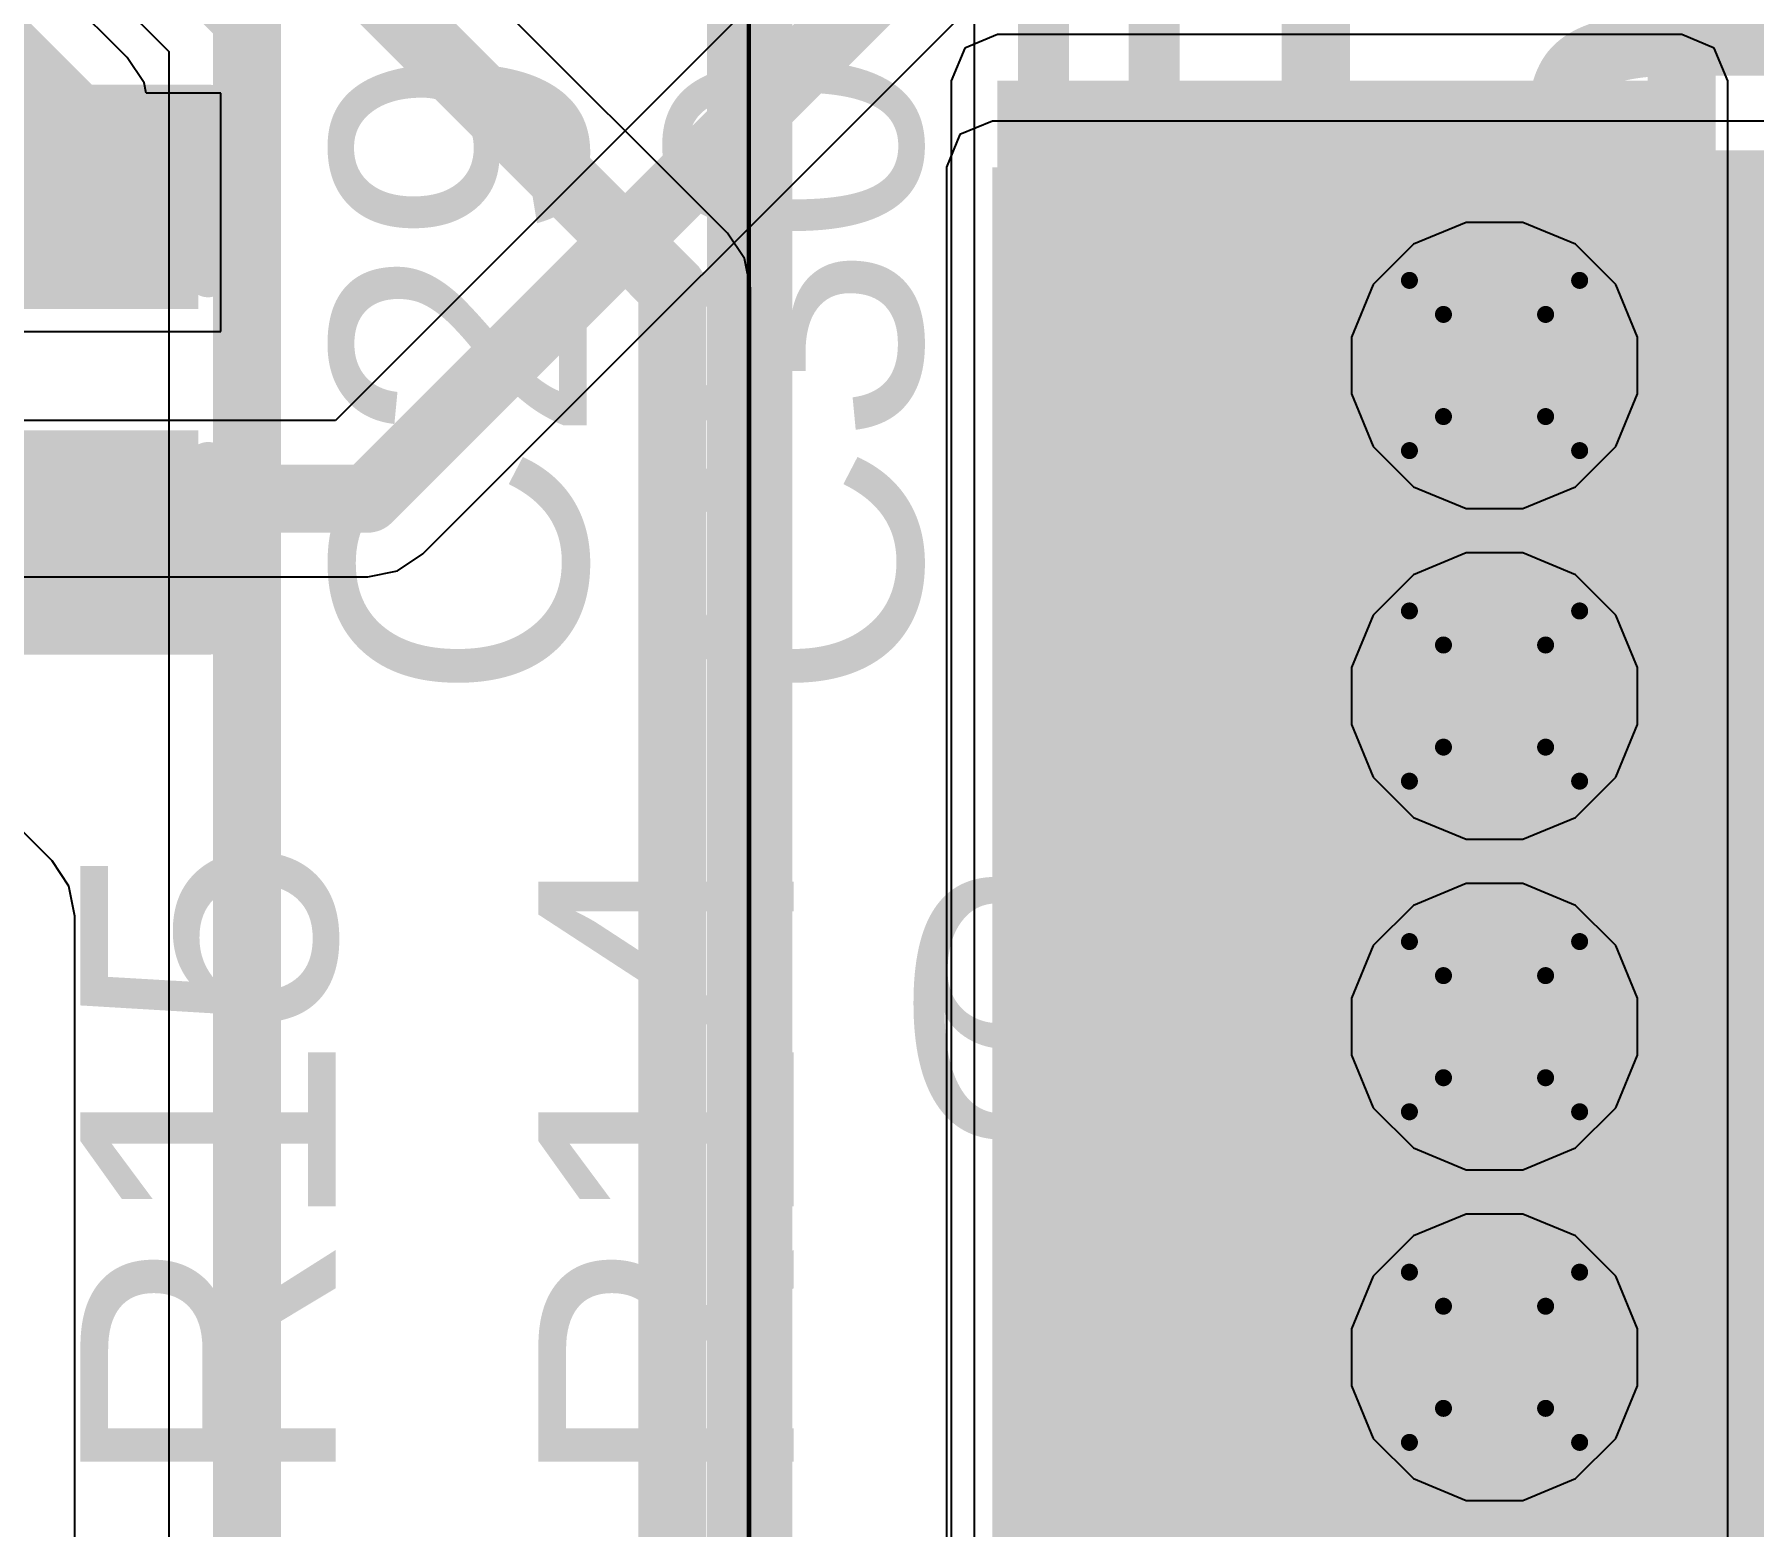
# Model space of a CAD drawing. Header units: inches. Extents: x -11 to 5433, y -4 to 5447.
# Drawn here: x 54.26 to 59.4, y 18.85 to 23.3 of the extents above; entities that cross this region are included whole.
import ezdxf

# ---------------------------------------------------------------- set-up
doc = ezdxf.new("R2010")
doc.units = ezdxf.units.IN
for name, color, linetype in [('Bottom Layer', 5, 'Continuous'), ('Bottom Overlay', 54, 'Continuous'), ('Bottom Paste', 16, 'Continuous'), ('Bottom Solder', 6, 'Continuous'), ('Drill Drawing', 1, 'Continuous'), ('Ground', 16, 'Continuous'), ('Mechanical 4', 56, 'Continuous'), ('Power', 76, 'Continuous'), ('Top Layer', 1, 'Continuous'), ('Top Overlay', 2, 'Continuous'), ('Top Paste', 8, 'Continuous'), ('Top Solder', 216, 'Continuous'), ('Via Holes', 16, 'Continuous')]:
    doc.layers.add(name, color=color, linetype=linetype)
doc.styles.add('Arial', font='', dxfattribs={"height": 0.2})
doc.styles.get('Arial').set_extended_font_data('Arial')

# ---------------------------------------------------------------- blocks, each defined once
blk = doc.blocks.new('MY_927_02_B_12')
at = {"layer": 'Bottom Layer'}
blk.add_hatch(color=5, dxfattribs=at).paths.add_polyline_path([(-8.2, 2), (-4.7, 2), (-4.7, -2), (-8.2, -2)])
at = {"layer": 'Bottom Paste'}
blk.add_hatch(color=16, dxfattribs=at).paths.add_polyline_path([(-8.2, 2), (-4.7, 2), (-4.7, -2), (-8.2, -2)])
at = {"layer": 'Bottom Solder'}
blk.add_hatch(color=6, dxfattribs=at).paths.add_polyline_path([(-8.2508, 2.0508), (-4.6492, 2.0508), (-4.6492, -2.0508), (-8.2508, -2.0508)])
at = {"layer": 'Bottom Overlay'}
for points in [[(-5.6896, -3.1242, 0.2, 0.2, 0), (-5.6896, -2.5146, 0.2, 0.2, 0)], [(-4.826, -2.921, 0.127, 0.127, 0), (-4.826, -2.4811, 0.127, 0.127, 0)], [(-5.3848, -2.8194, 0.2, 0.2, 0), (-5.9944, -2.8194, 0.2, 0.2, 0)], [(-3.429, -4.318, 0.127, 0.127, 0), (-4.826, -2.921, 0.127, 0.127, 0)]]:
    blk.add_lwpolyline(points, format="xyseb", dxfattribs=at)
for points in [[(-5.7396, -2.5146, 0.1, 0.1, 1), (-5.6396, -2.5146, 0.1, 0.1, 1)], [(-4.8578, -2.4811, 0.0635, 0.0635, 1), (-4.7943, -2.4811, 0.0635, 0.0635, 1)], [(-6.0444, -2.8194, 0.1, 0.1, 1), (-5.9444, -2.8194, 0.1, 0.1, 1)], [(-5.4348, -2.8194, 0.1, 0.1, 1), (-5.3348, -2.8194, 0.1, 0.1, 1)], [(-4.8578, -2.921, 0.0635, 0.0635, 1), (-4.7943, -2.921, 0.0635, 0.0635, 1)], [(-4.8578, -2.921, 0.0635, 0.0635, 1), (-4.7943, -2.921, 0.0635, 0.0635, 1)], [(-5.7396, -3.1242, 0.1, 0.1, 1), (-5.6396, -3.1242, 0.1, 0.1, 1)]]:
    blk.add_lwpolyline(points, format="xyseb", close=True, dxfattribs=at)
blk = doc.blocks.new('C___0402_204')
at = {"layer": 'Top Layer'}
for points in [[(-0.6985, -0.3175), (-0.6985, 0.3175), (-0.2413, 0.3175), (-0.2413, -0.3175)], [(0.2413, -0.3175), (0.2413, 0.3175), (0.6985, 0.3175), (0.6985, -0.3175)]]:
    blk.add_hatch(color=1, dxfattribs=at).paths.add_polyline_path(points)
at = {"layer": 'Top Paste'}
for points in [[(-0.6985, -0.3175), (-0.6985, 0.3175), (-0.2413, 0.3175), (-0.2413, -0.3175)], [(0.2413, -0.3175), (0.2413, 0.3175), (0.6985, 0.3175), (0.6985, -0.3175)]]:
    blk.add_hatch(color=8, dxfattribs=at).paths.add_polyline_path(points)
at = {"layer": 'Top Solder'}
for points in [[(-0.7585, -0.3775), (-0.7585, 0.3775), (-0.1813, 0.3775), (-0.1813, -0.3775)], [(0.1813, -0.3775), (0.1813, 0.3775), (0.7585, 0.3775), (0.7585, -0.3775)]]:
    blk.add_hatch(color=216, dxfattribs=at).paths.add_polyline_path(points)
at = {"layer": 'Top Overlay'}
for points in [[(-0.7874, 0.4064, 0.127, 0.127, 0), (-0.2794, 0.4064, 0.127, 0.127, 0)], [(-0.7874, 0.4064, 0.127, 0.127, 0), (-0.7874, -0.4064, 0.127, 0.127, 0)], [(0.2794, 0.4064, 0.127, 0.127, 0), (0.7874, 0.4064, 0.127, 0.127, 0)], [(0.7874, 0.4064, 0.127, 0.127, 0), (0.7874, -0.4064, 0.127, 0.127, 0)], [(-0.7874, -0.4064, 0.127, 0.127, 0), (-0.2794, -0.4064, 0.127, 0.127, 0)], [(0.2794, -0.4064, 0.127, 0.127, 0), (0.7874, -0.4064, 0.127, 0.127, 0)]]:
    blk.add_lwpolyline(points, format="xyseb", dxfattribs=at)
for points in [[(-0.8191, 0.4064, 0.0635, 0.0635, 1), (-0.7556, 0.4064, 0.0635, 0.0635, 1)], [(-0.8191, 0.4064, 0.0635, 0.0635, 1), (-0.7556, 0.4064, 0.0635, 0.0635, 1)], [(-0.3111, 0.4064, 0.0635, 0.0635, 1), (-0.2477, 0.4064, 0.0635, 0.0635, 1)], [(0.2477, 0.4064, 0.0635, 0.0635, 1), (0.3111, 0.4064, 0.0635, 0.0635, 1)], [(0.7556, 0.4064, 0.0635, 0.0635, 1), (0.8191, 0.4064, 0.0635, 0.0635, 1)], [(0.7556, 0.4064, 0.0635, 0.0635, 1), (0.8191, 0.4064, 0.0635, 0.0635, 1)], [(-0.8191, -0.4064, 0.0635, 0.0635, 1), (-0.7556, -0.4064, 0.0635, 0.0635, 1)], [(-0.8191, -0.4064, 0.0635, 0.0635, 1), (-0.7556, -0.4064, 0.0635, 0.0635, 1)], [(-0.3111, -0.4064, 0.0635, 0.0635, 1), (-0.2477, -0.4064, 0.0635, 0.0635, 1)], [(0.2477, -0.4064, 0.0635, 0.0635, 1), (0.3111, -0.4064, 0.0635, 0.0635, 1)], [(0.7556, -0.4064, 0.0635, 0.0635, 1), (0.8191, -0.4064, 0.0635, 0.0635, 1)], [(0.7556, -0.4064, 0.0635, 0.0635, 1), (0.8191, -0.4064, 0.0635, 0.0635, 1)]]:
    blk.add_lwpolyline(points, format="xyseb", close=True, dxfattribs=at)

msp = doc.modelspace()

# ---------------------------------------------------------------- hatches: boundary and pattern name
at = {"layer": 'Bottom Layer'}
msp.add_hatch(color=5, dxfattribs=at).paths.add_polyline_path([(57.1246, 18.7452), (63.2648, 18.7452), (63.2648, 22.9066), (57.1246, 22.9066)])
h = msp.add_hatch(color=5, dxfattribs=at)
edge = h.paths.add_edge_path()
edge.add_arc((58.6232, 22.3148), 0.3, 0, 360)
h = msp.add_hatch(color=5, dxfattribs=at)
edge = h.paths.add_edge_path()
edge.add_arc((58.6232, 21.3282), 0.3, 0, 360)
h = msp.add_hatch(color=5, dxfattribs=at)
edge = h.paths.add_edge_path()
edge.add_arc((58.6232, 20.3415), 0.3, 0, 360)
h = msp.add_hatch(color=5, dxfattribs=at)
edge = h.paths.add_edge_path()
edge.add_arc((58.6232, 19.3548), 0.3, 0, 360)
at = {"layer": 'Ground'}
h = msp.add_hatch(color=16, dxfattribs=at)
edge = h.paths.add_edge_path()
edge.add_arc((58.6232, 22.3148), 0.3, 0, 360)
h = msp.add_hatch(color=16, dxfattribs=at)
edge = h.paths.add_edge_path()
edge.add_arc((58.6232, 21.3282), 0.3, 0, 360)
h = msp.add_hatch(color=16, dxfattribs=at)
edge = h.paths.add_edge_path()
edge.add_arc((58.6232, 20.3415), 0.3, 0, 360)
h = msp.add_hatch(color=16, dxfattribs=at)
edge = h.paths.add_edge_path()
edge.add_arc((58.6232, 19.3548), 0.3, 0, 360)
at = {"layer": 'Power'}
h = msp.add_hatch(color=76, dxfattribs=at)
edge = h.paths.add_edge_path()
edge.add_arc((58.6232, 22.3148), 0.3, 0, 360)
h = msp.add_hatch(color=76, dxfattribs=at)
edge = h.paths.add_edge_path()
edge.add_arc((58.6232, 21.3282), 0.3, 0, 360)
h = msp.add_hatch(color=76, dxfattribs=at)
edge = h.paths.add_edge_path()
edge.add_arc((58.6232, 20.3415), 0.3, 0, 360)
h = msp.add_hatch(color=76, dxfattribs=at)
edge = h.paths.add_edge_path()
edge.add_arc((58.6232, 19.3548), 0.3, 0, 360)
at = {"layer": 'Top Layer'}
for points in [[(57.1393, 18.7061), (59.182, 18.7061), (59.182, 23.1648), (57.1393, 23.1648)], [(57.8104, 15.295), (57.8104, 23.1648), (57.1393, 23.1648), (57.1393, 15.295)]]:
    msp.add_hatch(color=1, dxfattribs=at).paths.add_polyline_path(points)
h = msp.add_hatch(color=1, dxfattribs=at)
edge = h.paths.add_edge_path()
edge.add_arc((58.6232, 22.3148), 0.3, 0, 360)
h = msp.add_hatch(color=1, dxfattribs=at)
edge = h.paths.add_edge_path()
edge.add_arc((58.6232, 21.3282), 0.3, 0, 360)
h = msp.add_hatch(color=1, dxfattribs=at)
edge = h.paths.add_edge_path()
edge.add_arc((58.6232, 20.3415), 0.3, 0, 360)
h = msp.add_hatch(color=1, dxfattribs=at)
edge = h.paths.add_edge_path()
edge.add_arc((58.6232, 19.3548), 0.3, 0, 360)
at = {"layer": 'Via Holes'}
h = msp.add_hatch(color=7, dxfattribs=at)
edge = h.paths.add_edge_path()
edge.add_arc((58.6232, 22.3148), 0.15, 0, 360)
h = msp.add_hatch(color=7, dxfattribs=at)
edge = h.paths.add_edge_path()
edge.add_arc((58.6232, 21.3282), 0.15, 0, 360)
h = msp.add_hatch(color=7, dxfattribs=at)
edge = h.paths.add_edge_path()
edge.add_arc((58.6232, 20.3415), 0.15, 0, 360)
h = msp.add_hatch(color=7, dxfattribs=at)
edge = h.paths.add_edge_path()
edge.add_arc((58.6232, 19.3548), 0.15, 0, 360)

# ---------------------------------------------------------------- linework, layer by layer
at = {"layer": 'Bottom Layer'}
for p, q in [((57.1246, 23.0441), (57.0274, 23.0038)), ((63.2648, 23.0441), (57.1246, 23.0441)), ((57.0274, 23.0038), (56.9871, 22.9066)), ((56.9871, 22.9066), (56.9871, 18.7452))]:
    msp.add_line(p, q, dxfattribs=at)
at = {"layer": 'Drill Drawing'}
for points in [[(58.3692, 22.5688, 0.0508, 0.0508, 0), (58.8772, 22.5688, 0.0508, 0.0508, 0)], [(58.3692, 22.0608, 0.0508, 0.0508, 0), (58.3692, 22.5688, 0.0508, 0.0508, 0)], [(58.8772, 22.0608, 0.0508, 0.0508, 0), (58.8772, 22.5688, 0.0508, 0.0508, 0)], [(58.4708, 22.4672, 0.0508, 0.0508, 0), (58.7756, 22.4672, 0.0508, 0.0508, 0)], [(58.4708, 22.1624, 0.0508, 0.0508, 0), (58.4708, 22.4672, 0.0508, 0.0508, 0)], [(58.7756, 22.1624, 0.0508, 0.0508, 0), (58.7756, 22.4672, 0.0508, 0.0508, 0)], [(58.4708, 22.1624, 0.0508, 0.0508, 0), (58.7756, 22.1624, 0.0508, 0.0508, 0)], [(58.3692, 22.0608, 0.0508, 0.0508, 0), (58.8772, 22.0608, 0.0508, 0.0508, 0)], [(58.3692, 21.5822, 0.0508, 0.0508, 0), (58.8772, 21.5822, 0.0508, 0.0508, 0)], [(58.3692, 21.0742, 0.0508, 0.0508, 0), (58.3692, 21.5822, 0.0508, 0.0508, 0)], [(58.8772, 21.0742, 0.0508, 0.0508, 0), (58.8772, 21.5822, 0.0508, 0.0508, 0)], [(58.4708, 21.4806, 0.0508, 0.0508, 0), (58.7756, 21.4806, 0.0508, 0.0508, 0)], [(58.4708, 21.1758, 0.0508, 0.0508, 0), (58.4708, 21.4806, 0.0508, 0.0508, 0)], [(58.7756, 21.1758, 0.0508, 0.0508, 0), (58.7756, 21.4806, 0.0508, 0.0508, 0)], [(58.4708, 21.1758, 0.0508, 0.0508, 0), (58.7756, 21.1758, 0.0508, 0.0508, 0)], [(58.3692, 21.0742, 0.0508, 0.0508, 0), (58.8772, 21.0742, 0.0508, 0.0508, 0)], [(58.3692, 20.5955, 0.0508, 0.0508, 0), (58.8772, 20.5955, 0.0508, 0.0508, 0)], [(58.3692, 20.0875, 0.0508, 0.0508, 0), (58.3692, 20.5955, 0.0508, 0.0508, 0)], [(58.8772, 20.0875, 0.0508, 0.0508, 0), (58.8772, 20.5955, 0.0508, 0.0508, 0)], [(58.4708, 20.4939, 0.0508, 0.0508, 0), (58.7756, 20.4939, 0.0508, 0.0508, 0)], [(58.4708, 20.1891, 0.0508, 0.0508, 0), (58.4708, 20.4939, 0.0508, 0.0508, 0)], [(58.7756, 20.1891, 0.0508, 0.0508, 0), (58.7756, 20.4939, 0.0508, 0.0508, 0)], [(58.4708, 20.1891, 0.0508, 0.0508, 0), (58.7756, 20.1891, 0.0508, 0.0508, 0)], [(58.3692, 20.0875, 0.0508, 0.0508, 0), (58.8772, 20.0875, 0.0508, 0.0508, 0)], [(58.3692, 19.6088, 0.0508, 0.0508, 0), (58.8772, 19.6088, 0.0508, 0.0508, 0)], [(58.3692, 19.1008, 0.0508, 0.0508, 0), (58.3692, 19.6088, 0.0508, 0.0508, 0)], [(58.8772, 19.1008, 0.0508, 0.0508, 0), (58.8772, 19.6088, 0.0508, 0.0508, 0)], [(58.4708, 19.5072, 0.0508, 0.0508, 0), (58.7756, 19.5072, 0.0508, 0.0508, 0)], [(58.4708, 19.2024, 0.0508, 0.0508, 0), (58.4708, 19.5072, 0.0508, 0.0508, 0)], [(58.7756, 19.2024, 0.0508, 0.0508, 0), (58.7756, 19.5072, 0.0508, 0.0508, 0)], [(58.4708, 19.2024, 0.0508, 0.0508, 0), (58.7756, 19.2024, 0.0508, 0.0508, 0)], [(58.3692, 19.1008, 0.0508, 0.0508, 0), (58.8772, 19.1008, 0.0508, 0.0508, 0)]]:
    msp.add_lwpolyline(points, format="xyseb", dxfattribs=at)
for points in [[(58.3565, 22.5688, 0.0254, 0.0254, 1), (58.3819, 22.5688, 0.0254, 0.0254, 1)], [(58.3565, 22.5688, 0.0254, 0.0254, 1), (58.3819, 22.5688, 0.0254, 0.0254, 1)], [(58.8645, 22.5688, 0.0254, 0.0254, 1), (58.8899, 22.5688, 0.0254, 0.0254, 1)], [(58.8645, 22.5688, 0.0254, 0.0254, 1), (58.8899, 22.5688, 0.0254, 0.0254, 1)], [(58.4581, 22.4672, 0.0254, 0.0254, 1), (58.4835, 22.4672, 0.0254, 0.0254, 1)], [(58.4581, 22.4672, 0.0254, 0.0254, 1), (58.4835, 22.4672, 0.0254, 0.0254, 1)], [(58.7629, 22.4672, 0.0254, 0.0254, 1), (58.7883, 22.4672, 0.0254, 0.0254, 1)], [(58.7629, 22.4672, 0.0254, 0.0254, 1), (58.7883, 22.4672, 0.0254, 0.0254, 1)], [(58.4581, 22.1624, 0.0254, 0.0254, 1), (58.4835, 22.1624, 0.0254, 0.0254, 1)], [(58.4581, 22.1624, 0.0254, 0.0254, 1), (58.4835, 22.1624, 0.0254, 0.0254, 1)], [(58.7629, 22.1624, 0.0254, 0.0254, 1), (58.7883, 22.1624, 0.0254, 0.0254, 1)], [(58.7629, 22.1624, 0.0254, 0.0254, 1), (58.7883, 22.1624, 0.0254, 0.0254, 1)], [(58.3565, 22.0608, 0.0254, 0.0254, 1), (58.3819, 22.0608, 0.0254, 0.0254, 1)], [(58.3565, 22.0608, 0.0254, 0.0254, 1), (58.3819, 22.0608, 0.0254, 0.0254, 1)], [(58.8645, 22.0608, 0.0254, 0.0254, 1), (58.8899, 22.0608, 0.0254, 0.0254, 1)], [(58.8645, 22.0608, 0.0254, 0.0254, 1), (58.8899, 22.0608, 0.0254, 0.0254, 1)], [(58.3565, 21.5822, 0.0254, 0.0254, 1), (58.3819, 21.5822, 0.0254, 0.0254, 1)], [(58.3565, 21.5822, 0.0254, 0.0254, 1), (58.3819, 21.5822, 0.0254, 0.0254, 1)], [(58.8645, 21.5822, 0.0254, 0.0254, 1), (58.8899, 21.5822, 0.0254, 0.0254, 1)], [(58.8645, 21.5822, 0.0254, 0.0254, 1), (58.8899, 21.5822, 0.0254, 0.0254, 1)], [(58.4581, 21.4806, 0.0254, 0.0254, 1), (58.4835, 21.4806, 0.0254, 0.0254, 1)], [(58.4581, 21.4806, 0.0254, 0.0254, 1), (58.4835, 21.4806, 0.0254, 0.0254, 1)], [(58.7629, 21.4806, 0.0254, 0.0254, 1), (58.7883, 21.4806, 0.0254, 0.0254, 1)], [(58.7629, 21.4806, 0.0254, 0.0254, 1), (58.7883, 21.4806, 0.0254, 0.0254, 1)], [(58.4581, 21.1758, 0.0254, 0.0254, 1), (58.4835, 21.1758, 0.0254, 0.0254, 1)], [(58.4581, 21.1758, 0.0254, 0.0254, 1), (58.4835, 21.1758, 0.0254, 0.0254, 1)], [(58.7629, 21.1758, 0.0254, 0.0254, 1), (58.7883, 21.1758, 0.0254, 0.0254, 1)], [(58.7629, 21.1758, 0.0254, 0.0254, 1), (58.7883, 21.1758, 0.0254, 0.0254, 1)], [(58.3565, 21.0742, 0.0254, 0.0254, 1), (58.3819, 21.0742, 0.0254, 0.0254, 1)], [(58.3565, 21.0742, 0.0254, 0.0254, 1), (58.3819, 21.0742, 0.0254, 0.0254, 1)], [(58.8645, 21.0742, 0.0254, 0.0254, 1), (58.8899, 21.0742, 0.0254, 0.0254, 1)], [(58.8645, 21.0742, 0.0254, 0.0254, 1), (58.8899, 21.0742, 0.0254, 0.0254, 1)], [(58.3565, 20.5955, 0.0254, 0.0254, 1), (58.3819, 20.5955, 0.0254, 0.0254, 1)], [(58.3565, 20.5955, 0.0254, 0.0254, 1), (58.3819, 20.5955, 0.0254, 0.0254, 1)], [(58.8645, 20.5955, 0.0254, 0.0254, 1), (58.8899, 20.5955, 0.0254, 0.0254, 1)], [(58.8645, 20.5955, 0.0254, 0.0254, 1), (58.8899, 20.5955, 0.0254, 0.0254, 1)], [(58.4581, 20.4939, 0.0254, 0.0254, 1), (58.4835, 20.4939, 0.0254, 0.0254, 1)], [(58.4581, 20.4939, 0.0254, 0.0254, 1), (58.4835, 20.4939, 0.0254, 0.0254, 1)], [(58.7629, 20.4939, 0.0254, 0.0254, 1), (58.7883, 20.4939, 0.0254, 0.0254, 1)], [(58.7629, 20.4939, 0.0254, 0.0254, 1), (58.7883, 20.4939, 0.0254, 0.0254, 1)], [(58.4581, 20.1891, 0.0254, 0.0254, 1), (58.4835, 20.1891, 0.0254, 0.0254, 1)], [(58.4581, 20.1891, 0.0254, 0.0254, 1), (58.4835, 20.1891, 0.0254, 0.0254, 1)], [(58.7629, 20.1891, 0.0254, 0.0254, 1), (58.7883, 20.1891, 0.0254, 0.0254, 1)], [(58.7629, 20.1891, 0.0254, 0.0254, 1), (58.7883, 20.1891, 0.0254, 0.0254, 1)], [(58.3565, 20.0875, 0.0254, 0.0254, 1), (58.3819, 20.0875, 0.0254, 0.0254, 1)], [(58.3565, 20.0875, 0.0254, 0.0254, 1), (58.3819, 20.0875, 0.0254, 0.0254, 1)], [(58.8645, 20.0875, 0.0254, 0.0254, 1), (58.8899, 20.0875, 0.0254, 0.0254, 1)], [(58.8645, 20.0875, 0.0254, 0.0254, 1), (58.8899, 20.0875, 0.0254, 0.0254, 1)], [(58.3565, 19.6088, 0.0254, 0.0254, 1), (58.3819, 19.6088, 0.0254, 0.0254, 1)], [(58.3565, 19.6088, 0.0254, 0.0254, 1), (58.3819, 19.6088, 0.0254, 0.0254, 1)], [(58.8645, 19.6088, 0.0254, 0.0254, 1), (58.8899, 19.6088, 0.0254, 0.0254, 1)], [(58.8645, 19.6088, 0.0254, 0.0254, 1), (58.8899, 19.6088, 0.0254, 0.0254, 1)], [(58.4581, 19.5072, 0.0254, 0.0254, 1), (58.4835, 19.5072, 0.0254, 0.0254, 1)], [(58.4581, 19.5072, 0.0254, 0.0254, 1), (58.4835, 19.5072, 0.0254, 0.0254, 1)], [(58.7629, 19.5072, 0.0254, 0.0254, 1), (58.7883, 19.5072, 0.0254, 0.0254, 1)], [(58.7629, 19.5072, 0.0254, 0.0254, 1), (58.7883, 19.5072, 0.0254, 0.0254, 1)], [(58.4581, 19.2024, 0.0254, 0.0254, 1), (58.4835, 19.2024, 0.0254, 0.0254, 1)], [(58.4581, 19.2024, 0.0254, 0.0254, 1), (58.4835, 19.2024, 0.0254, 0.0254, 1)], [(58.7629, 19.2024, 0.0254, 0.0254, 1), (58.7883, 19.2024, 0.0254, 0.0254, 1)], [(58.7629, 19.2024, 0.0254, 0.0254, 1), (58.7883, 19.2024, 0.0254, 0.0254, 1)], [(58.3565, 19.1008, 0.0254, 0.0254, 1), (58.3819, 19.1008, 0.0254, 0.0254, 1)], [(58.3565, 19.1008, 0.0254, 0.0254, 1), (58.3819, 19.1008, 0.0254, 0.0254, 1)], [(58.8645, 19.1008, 0.0254, 0.0254, 1), (58.8899, 19.1008, 0.0254, 0.0254, 1)], [(58.8645, 19.1008, 0.0254, 0.0254, 1), (58.8899, 19.1008, 0.0254, 0.0254, 1)]]:
    msp.add_lwpolyline(points, format="xyseb", close=True, dxfattribs=at)
at = {"layer": 'Ground'}
for p, q in [((56.3341, 22.7101), (51.2194, 27.8249)), ((50.8212, 27.0968), (54.6662, 23.2518)), ((57.0698, 24.7046), (57.0698, 6.3291)), ((54.6662, 23.2518), (54.6662, 17.4524)), ((56.3846, 22.6345), (56.3341, 22.7101)), ((56.4024, 22.5453), (56.3846, 22.6345)), ((56.4024, 17.4524), (56.4024, 22.5453)), ((54.3176, 20.8366), (53.8722, 21.282)), ((54.3681, 20.761), (54.3176, 20.8366)), ((54.3859, 20.6718), (54.3681, 20.761)), ((54.3859, 17.2949), (54.3859, 20.6718))]:
    msp.add_line(p, q, dxfattribs=at)
for points in [[(59.182, 6.1468, 0.2032, 0.2032, 0), (59.182, 28.5356, 0.2032, 0.2032, 0)], [(58.0898, 5.7414, 0.2032, 0.2032, 0), (58.0898, 27.8232, 0.2032, 0.2032, 0)], [(51.0546, 27.66, 0.2032, 0.2032, 0), (56.1693, 22.5453, 0.2032, 0.2032, 0)], [(50.9178, 27.3298, 0.2032, 0.2032, 0), (54.8993, 23.3483, 0.2032, 0.2032, 0)], [(57.6072, 6.1065, 0.1524, 0.1524, 0), (57.6072, 24.9272, 0.1524, 0.1524, 0)], [(57.277, 6.2433, 0.1524, 0.1524, 0), (57.277, 24.7904, 0.1524, 0.1524, 0)], [(54.8993, 17.0868, 0.2032, 0.2032, 0), (54.8993, 23.3483, 0.2032, 0.2032, 0)], [(56.1693, 17.0868, 0.2032, 0.2032, 0), (56.1693, 22.5453, 0.2032, 0.2032, 0)]]:
    msp.add_lwpolyline(points, format="xyseb", dxfattribs=at)
for points in [[(54.8485, 23.3483, 0.1016, 0.1016, 1), (54.9501, 23.3483, 0.1016, 0.1016, 1)], [(54.8485, 23.3483, 0.1016, 0.1016, 1), (54.9501, 23.3483, 0.1016, 0.1016, 1)], [(56.1185, 22.5453, 0.1016, 0.1016, 1), (56.2201, 22.5453, 0.1016, 0.1016, 1)], [(56.1185, 22.5453, 0.1016, 0.1016, 1), (56.2201, 22.5453, 0.1016, 0.1016, 1)]]:
    msp.add_lwpolyline(points, format="xyseb", close=True, dxfattribs=at)
at = {"layer": 'Mechanical 4'}
for points in [[(56.4, 12.55, 0.254, 0.254, 0), (56.4, 27.45, 0.254, 0.254, 0)], [(56.3972, 12.545, 0.0127, 0.0127, 0), (56.3972, 27.445, 0.0127, 0.0127, 0)]]:
    msp.add_lwpolyline(points, format="xyseb", dxfattribs=at)
at = {"layer": 'Power'}
for p, q in [((58.0442, 25.0314), (55.1633, 22.1505)), ((55.4246, 21.7526), (58.3055, 24.6335)), ((58.5383, 22.7418), (58.3813, 22.6768)), ((58.7081, 22.7418), (58.5383, 22.7418)), ((58.8651, 22.6768), (58.7081, 22.7418)), ((58.3813, 22.6768), (58.2612, 22.5567)), ((58.9852, 22.5567), (58.8651, 22.6768)), ((58.2612, 22.5567), (58.1962, 22.3998)), ((59.0502, 22.3998), (58.9852, 22.5567)), ((58.1962, 22.3998), (58.1962, 22.2299)), ((59.0502, 22.2299), (59.0502, 22.3998)), ((58.1962, 22.2299), (58.2612, 22.073)), ((58.9852, 22.073), (59.0502, 22.2299)), ((55.1633, 22.1505), (48.4721, 22.1505)), ((58.2612, 22.073), (58.3813, 21.9529)), ((58.8651, 21.9529), (58.9852, 22.073)), ((58.3813, 21.9529), (58.5383, 21.8878)), ((58.7081, 21.8878), (58.8651, 21.9529)), ((58.5383, 21.8878), (58.7081, 21.8878)), ((55.349, 21.7021), (55.4246, 21.7526)), ((58.5383, 21.7552), (58.3813, 21.6902)), ((58.7081, 21.7552), (58.5383, 21.7552)), ((58.8651, 21.6902), (58.7081, 21.7552)), ((50.1932, 21.6844), (55.2598, 21.6844)), ((55.2598, 21.6844), (55.349, 21.7021)), ((58.3813, 21.6902), (58.2612, 21.57)), ((58.9852, 21.57), (58.8651, 21.6902)), ((58.2612, 21.57), (58.1962, 21.4131)), ((59.0502, 21.4131), (58.9852, 21.57)), ((58.1962, 21.4131), (58.1962, 21.2432)), ((59.0502, 21.2432), (59.0502, 21.4131)), ((58.1962, 21.2432), (58.2612, 21.0863)), ((58.9852, 21.0863), (59.0502, 21.2432)), ((58.2612, 21.0863), (58.3813, 20.9662)), ((58.8651, 20.9662), (58.9852, 21.0863)), ((58.3813, 20.9662), (58.5383, 20.9012)), ((58.7081, 20.9012), (58.8651, 20.9662)), ((58.5383, 20.9012), (58.7081, 20.9012)), ((58.5383, 20.7685), (58.3813, 20.7035)), ((58.7081, 20.7685), (58.5383, 20.7685)), ((58.8651, 20.7035), (58.7081, 20.7685)), ((58.3813, 20.7035), (58.2612, 20.5834)), ((58.9852, 20.5834), (58.8651, 20.7035)), ((58.2612, 20.5834), (58.1962, 20.4264)), ((59.0502, 20.4264), (58.9852, 20.5834)), ((58.1962, 20.4264), (58.1962, 20.2565)), ((59.0502, 20.2565), (59.0502, 20.4264)), ((58.1962, 20.2565), (58.2612, 20.0996)), ((58.9852, 20.0996), (59.0502, 20.2565)), ((58.2612, 20.0996), (58.3813, 19.9795)), ((58.8651, 19.9795), (58.9852, 20.0996)), ((58.3813, 19.9795), (58.5383, 19.9145)), ((58.7081, 19.9145), (58.8651, 19.9795)), ((58.5383, 19.9145), (58.7081, 19.9145)), ((58.5383, 19.7818), (58.3813, 19.7168)), ((58.7081, 19.7818), (58.5383, 19.7818)), ((58.8651, 19.7168), (58.7081, 19.7818)), ((58.3813, 19.7168), (58.2612, 19.5967)), ((58.9852, 19.5967), (58.8651, 19.7168)), ((58.2612, 19.5967), (58.1962, 19.4397)), ((59.0502, 19.4397), (58.9852, 19.5967)), ((58.1962, 19.4397), (58.1962, 19.2699)), ((59.0502, 19.2699), (59.0502, 19.4397)), ((58.1962, 19.2699), (58.2612, 19.1129)), ((58.9852, 19.1129), (59.0502, 19.2699)), ((58.2612, 19.1129), (58.3813, 18.9928)), ((58.8651, 18.9928), (58.9852, 19.1129)), ((58.3813, 18.9928), (58.5383, 18.9278)), ((58.7081, 18.9278), (58.8651, 18.9928)), ((58.5383, 18.9278), (58.7081, 18.9278))]:
    msp.add_line(p, q, dxfattribs=at)
for points in [[(55.2598, 21.9174, 0.2032, 0.2032, 0), (58.209, 24.8666, 0.2032, 0.2032, 0)], [(48.1065, 21.9174, 0.2032, 0.2032, 0), (55.2598, 21.9174, 0.2032, 0.2032, 0)]]:
    msp.add_lwpolyline(points, format="xyseb", dxfattribs=at)
msp.add_lwpolyline([(55.209, 21.9174, 0.1016, 0.1016, 1), (55.3106, 21.9174, 0.1016, 0.1016, 1)], format="xyseb", close=True, dxfattribs=at)
msp.add_lwpolyline([(55.209, 21.9174, 0.1016, 0.1016, 1), (55.3106, 21.9174, 0.1016, 0.1016, 1)], format="xyseb", close=True, dxfattribs=at)
at = {"layer": 'Top Layer'}
for p, q in [((54.5419, 23.2338), (52.8986, 24.8771)), ((57.1393, 23.3023), (57.0421, 23.262)), ((59.182, 23.3023), (57.1393, 23.3023)), ((59.2792, 23.262), (59.182, 23.3023)), ((57.0421, 23.262), (57.0018, 23.1648)), ((59.3195, 23.1648), (59.2792, 23.262)), ((54.5925, 23.1582), (54.5419, 23.2338)), ((54.5985, 23.1279), (54.5925, 23.1582)), ((57.0018, 23.1648), (57.0018, 18.7061)), ((59.3195, 18.7061), (59.3195, 23.1648)), ((54.8216, 23.1279), (54.5985, 23.1279)), ((54.8216, 22.4167), (54.8216, 23.1279)), ((53.9326, 22.4167), (54.8216, 22.4167))]:
    msp.add_line(p, q, dxfattribs=at)
for points in [[(51.9653, 25.4808, 0.2032, 0.2032, 0), (54.3771, 23.069, 0.2032, 0.2032, 0)], [(54.3771, 22.7723, 0.2032, 0.2032, 0), (54.3771, 23.069, 0.2032, 0.2032, 0)], [(53.3095, 21.8325, 0.254, 0.254, 0), (54.3771, 21.8325, 0.254, 0.254, 0)]]:
    msp.add_lwpolyline(points, format="xyseb", dxfattribs=at)
for points in [[(54.3263, 23.069, 0.1016, 0.1016, 1), (54.4279, 23.069, 0.1016, 0.1016, 1)], [(54.3263, 23.069, 0.1016, 0.1016, 1), (54.4279, 23.069, 0.1016, 0.1016, 1)], [(54.3263, 22.7723, 0.1016, 0.1016, 1), (54.4279, 22.7723, 0.1016, 0.1016, 1)], [(54.3136, 21.8325, 0.127, 0.127, 1), (54.4406, 21.8325, 0.127, 0.127, 1)]]:
    msp.add_lwpolyline(points, format="xyseb", close=True, dxfattribs=at)

# ---------------------------------------------------------------- block references
for name, p, rotation in [('C___0402_204', (54.3771, 22.3024), 90), ('MY_927_02_B_12', (61.2648, 14.7066), 270)]:
    msp.add_blockref(name, p, dxfattribs=dict(rotation=rotation))

# ---------------------------------------------------------------- texts
at = {"layer": 'Bottom Overlay', "style": 'Arial', "text_generation_flag": 2}
msp.add_text('J9', height=0.762, dxfattribs=at).set_placement((57.9626, 20.0153))
at = {"layer": 'Mechanical 4', "style": 'Arial'}
msp.add_text('14.90mm', height=1.524, rotation=90, dxfattribs=at).set_placement((59.9142, 17.0544))
at = {"layer": 'Top Overlay', "style": 'Arial'}
for s, p in [('C29', (55.9133, 21.3138)), ('C30', (56.9122, 21.3138)), ('R15', (55.1644, 18.9559)), ('R14', (56.5312, 18.9559))]:
    msp.add_text(s, height=0.762, rotation=90, dxfattribs=at).set_placement(p)

doc.saveas('drawing.dxf')
